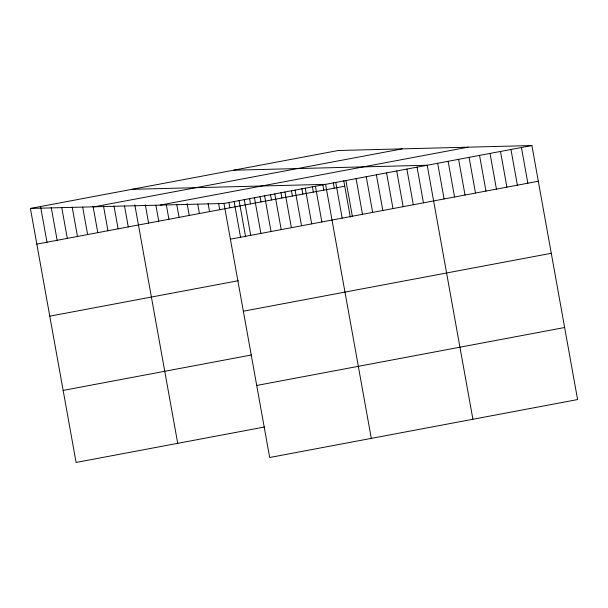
<?xml version="1.0" encoding="UTF-8"?>
<svg xmlns="http://www.w3.org/2000/svg" width="608" height="608" viewBox="0 0 608 608"><rect width="100%" height="100%" fill="white"/><g stroke="black" fill="none" stroke-linecap="round" stroke-linejoin="round"><path stroke-width="0.91" d="M30.4 208.43L338.322 150.503L531.894 145.548L577.6 399.57L269.678 457.497L223.972 203.475L30.4 208.43L76.106 462.452L264.556 426.998M94.278 206.796L402.2 148.869M160.094 205.109L468.016 147.182M223.972 203.475L531.894 145.548M36.822 244.12L344.744 186.192M230.394 239.164L538.316 181.237M49.788 316.168L238.23 280.721M243.36 311.212L551.281 253.285M63.141 390.404L251.59 354.95M256.713 385.449L564.634 327.514M233.624 170.202L427.204 165.247L472.91 419.262M132.012 189.316L325.592 184.361L371.29 438.376M521.428 147.516L527.85 183.206M510.956 149.484L517.378 185.174M500.49 151.453L506.905 187.142M490.018 153.429L496.44 189.118M479.545 155.397L485.967 191.087M469.08 157.366L475.502 193.055M458.607 159.334L465.029 195.024M448.142 161.302L454.564 196.992M437.669 163.271L444.091 198.96M417.042 167.154L423.464 202.844M406.881 169.07L413.303 204.759M396.72 170.977L403.142 206.667M386.559 172.892L392.981 208.582M376.398 174.8L382.82 210.49M366.236 176.715L372.658 212.405M356.075 178.623L362.497 214.312M345.914 180.538L352.336 216.228M343.756 180.705L350.299 217.071M335.753 182.446L342.175 218.135M333.283 182.674L334.271 188.161M322.818 184.642L323.806 190.137M315.43 186.268L321.845 221.958M312.345 186.61L313.333 192.105M305.269 188.184L311.684 223.873M301.88 188.579L302.868 194.074M295.108 190.091L301.522 225.781M291.407 190.555L292.395 196.042M284.939 192.006L291.361 227.696M280.942 192.523L281.93 198.01M274.778 193.914L281.2 229.604M270.469 194.492L271.457 199.979M264.617 195.829L271.039 231.519M259.996 196.46L260.984 201.947M254.456 197.744L260.878 233.426M249.531 198.428L250.519 203.923M244.294 199.652L250.716 235.342M239.058 200.397L245.602 236.77M234.133 201.567L240.555 237.257M228.897 202.312L229.885 207.799M218.576 203.308L219.724 209.714M208.08 203.391L209.562 211.622M197.76 204.387L199.401 213.537M187.104 203.551L189.24 215.445M176.776 204.546L179.079 217.36M166.288 204.63L168.918 219.268M155.96 205.626L158.756 221.183M145.304 204.79L148.595 223.098M134.816 204.873L177.718 443.338M124.488 205.869L128.273 226.921M113.992 205.952L118.112 228.828M103.504 206.036L107.95 230.744M93.016 206.112L97.789 232.651M82.688 207.108L87.628 234.566M72.2 207.191L77.467 236.474M61.704 207.275L67.306 238.389M51.216 207.358L57.144 240.297M40.561 206.522L46.983 242.212"/></g></svg>
